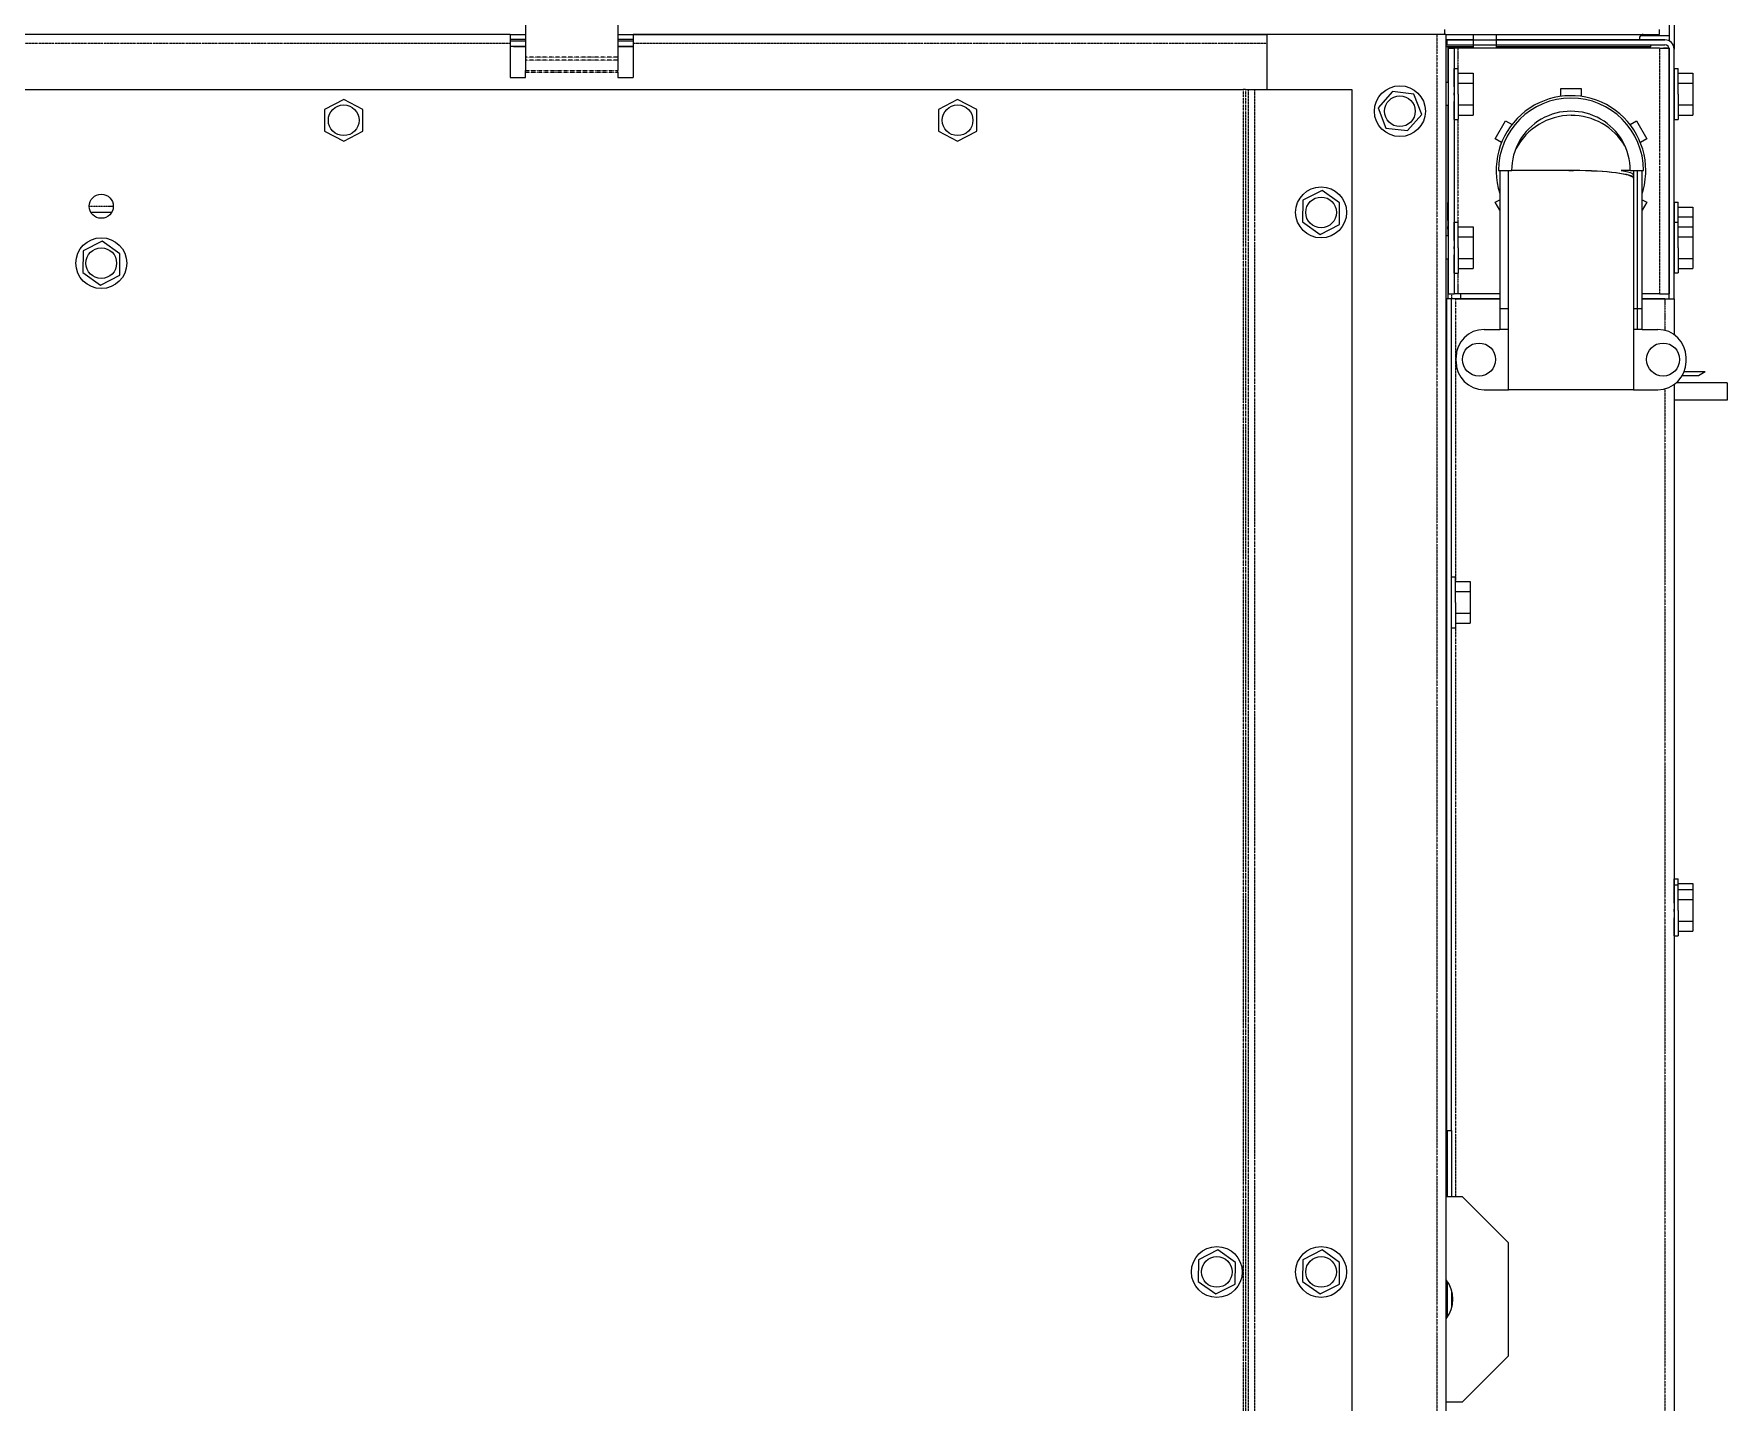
# Model space of a CAD drawing. Header units: millimetres. Extents: x 60499 to 556746, y 248297 to 497145.
# Drawn here: x 371096 to 382677, y 450271 to 459626 of the extents above; entities that cross this region are included whole.
import ezdxf

# ---------------------------------------------------------------- set-up
doc = ezdxf.new("R2010")
doc.units = ezdxf.units.MM
doc.linetypes.add('PHANTOM', pattern=[20, 10, -2, 2, -2, 2, -2])

msp = doc.modelspace()

# ---------------------------------------------------------------- linework, layer by layer
at = {"color": 7, "lineweight": 13, "ltscale": 0.018546}
for p, q in [((374459, 460090), (374459, 459467)), ((375089, 460090), (375089, 459467))]:
    msp.add_line(p, q, dxfattribs=at)
at = {"color": 7, "lineweight": 13, "ltscale": 0.012852}
msp.add_line((382281, 460009), (382281, 459577), dxfattribs=at)
at = {"color": 7, "lineweight": 13, "ltscale": 0.014499}
msp.add_line((382315, 460009), (382315, 459522), dxfattribs=at)
at = {"color": 7, "lineweight": 13, "ltscale": 0.03937}
for p, q in [((374354, 459622), (367635, 459623)), ((375089, 459622), (379529, 459622)), ((379529, 459622), (375194, 459622)), ((379529, 459623), (380691, 459623)), ((380754, 459623), (380754, 442441)), ((380754, 459622), (382215, 459622)), ((380761, 459584), (382252, 459584)), ((380761, 459551), (382252, 459551)), ((382252, 459585), (381098, 459585)), ((380770, 459529), (380770, 457849)), ((380810, 459529), (380810, 457849)), ((382215, 459529), (380836, 459529)), ((382215, 459529), (380836, 459529)), ((382155, 459538), (381415, 459538)), ((382281, 459529), (382281, 457849)), ((382281, 457814), (382281, 459522)), ((382315, 457814), (382315, 459522)), ((363948, 459245), (379366, 459245)), ((379446, 459245), (380110, 459245)), ((380110, 459245), (380110, 443077)), ((380766, 459135), (380766, 458244)), ((381122, 458691), (381122, 457746)), ((381182, 457746), (381182, 458691)), ((382037, 458691), (382037, 457746)), ((382063, 457605), (382063, 458691)), ((382097, 457746), (382097, 458691)), ((380758, 457814), (380758, 452128)), ((380791, 452128), (380791, 457814)), ((382315, 457228), (382315, 441488)), ((382037, 457193), (381182, 457193)), ((381180, 451362), (381180, 450586))]:
    msp.add_line(p, q, dxfattribs=at)
at = {"color": 7, "linetype": 'PHANTOM', "lineweight": 13, "ltscale": 0.03937}
for p, q in [((374354, 459560), (367635, 459560)), ((379529, 459560), (375194, 459560)), ((380691, 459623), (380691, 442441)), ((382215, 459529), (382215, 457849)), ((379366, 459245), (379366, 443077)), ((379384, 459245), (379384, 443077)), ((379404, 443077), (379404, 459245)), ((379446, 443077), (379446, 459245)), ((380836, 459040), (380836, 458338)), ((380821, 455882), (380821, 457814)), ((382252, 457199), (382252, 441393)), ((380821, 451677), (380821, 455596))]:
    msp.add_line(p, q, dxfattribs=at)
at = {"color": 7, "lineweight": 13, "ltscale": 0.003125}
for p, q in [((374354, 459622), (374459, 459622)), ((374354, 459589), (374459, 459589)), ((374459, 459576), (374354, 459576)), ((375089, 459622), (375194, 459622)), ((375089, 459589), (375194, 459589)), ((375194, 459576), (375089, 459576)), ((374354, 459542), (374459, 459542)), ((375089, 459542), (375194, 459542)), ((374354, 459328), (374459, 459328)), ((375089, 459328), (375194, 459328))]:
    msp.add_line(p, q, dxfattribs=at)
at = {"color": 7, "lineweight": 13, "ltscale": 0.001865}
for p, q in [((374354, 459622), (374354, 459560)), ((375194, 459622), (375194, 459560)), ((380691, 459623), (380754, 459623))]:
    msp.add_line(p, q, dxfattribs=at)
at = {"color": 7, "lineweight": 13, "ltscale": 0.006885}
for p, q in [((374354, 459560), (374354, 459328)), ((375194, 459560), (375194, 459328))]:
    msp.add_line(p, q, dxfattribs=at)
at = {"color": 7, "lineweight": 13, "ltscale": 0.01125}
msp.add_line((379529, 459623), (379529, 459245), dxfattribs=at)
at = {"color": 7, "lineweight": 13, "ltscale": 0.000980047}
msp.add_line((380746, 459623), (380746, 459656), dxfattribs=at)
at = {"color": 7, "lineweight": 13, "ltscale": 0.000202449}
msp.add_line((380761, 459572), (380754, 459572), dxfattribs=at)
at = {"color": 7, "lineweight": 13, "ltscale": 0.005312}
msp.add_line((380939, 459585), (380761, 459585), dxfattribs=at)
at = {"color": 7, "lineweight": 13, "ltscale": 2.31285e-05}
for p, q in [((380761, 459585), (380761, 459584)), ((382252, 459585), (382252, 459584))]:
    msp.add_line(p, q, dxfattribs=at)
at = {"color": 7, "lineweight": 13, "ltscale": 0.000990019}
for p, q in [((380761, 459584), (380761, 459551)), ((380791, 457814), (380758, 457814)), ((382281, 457814), (382315, 457814)), ((380758, 452128), (380791, 452128))]:
    msp.add_line(p, q, dxfattribs=at)
at = {"color": 7, "lineweight": 13, "ltscale": 0.002779}
for p, q in [((380939, 459622), (380939, 459529)), ((381098, 459622), (381098, 459529))]:
    msp.add_line(p, q, dxfattribs=at)
at = {"color": 7, "lineweight": 13, "ltscale": 0.005886}
msp.add_line((382281, 459613), (382084, 459613), dxfattribs=at)
msp.add_line((382281, 459613), (382084, 459613), dxfattribs=at)
at = {"color": 7, "lineweight": 13, "ltscale": 0.00038135}
msp.add_line((382155, 459538), (382155, 459551), dxfattribs=at)
at = {"color": 7, "lineweight": 13, "ltscale": 0.000999991}
msp.add_line((382215, 459622), (382215, 459656), dxfattribs=at)
at = {"color": 7, "lineweight": 13, "ltscale": 0.000120148}
msp.add_line((374376, 459538), (374376, 459542), dxfattribs=at)
at = {"color": 7, "lineweight": 13, "ltscale": 0.00245}
msp.add_line((374459, 459538), (374376, 459538), dxfattribs=at)
at = {"color": 7, "lineweight": 13, "ltscale": 0.000637865}
for p, q in [((374459, 459467), (374459, 459445)), ((375089, 459467), (375089, 459445))]:
    msp.add_line(p, q, dxfattribs=at)
at = {"color": 7, "linetype": 'PHANTOM', "lineweight": 13, "ltscale": 0.01875}
for p, q in [((375089, 459467), (374459, 459467)), ((375089, 459445), (374459, 459445)), ((374459, 459375), (375089, 459375)), ((374459, 459365), (375089, 459365))]:
    msp.add_line(p, q, dxfattribs=at)
at = {"color": 7, "lineweight": 13, "ltscale": 0.002087}
for p, q in [((374459, 459445), (374459, 459375)), ((375089, 459445), (375089, 459375))]:
    msp.add_line(p, q, dxfattribs=at)
at = {"color": 7, "lineweight": 13, "ltscale": 0.000850047}
msp.add_line((375117, 459538), (375089, 459538), dxfattribs=at)
at = {"color": 7, "lineweight": 13, "ltscale": 0.002276}
msp.add_line((375194, 459538), (375117, 459538), dxfattribs=at)
at = {"color": 7, "lineweight": 13, "ltscale": 0.005515}
msp.add_line((380939, 459538), (380754, 459538), dxfattribs=at)
at = {"color": 7, "lineweight": 13, "ltscale": 0.007293}
msp.add_line((380766, 459538), (380766, 459293), dxfattribs=at)
at = {"color": 7, "lineweight": 13, "ltscale": 0.0012}
for p, q in [((380770, 459529), (380810, 459529)), ((380770, 457849), (380810, 457849))]:
    msp.add_line(p, q, dxfattribs=at)
at = {"color": 7, "lineweight": 13, "ltscale": 2.16266e-06}
for p, q in [((380770, 459529), (380770, 459529)), ((380810, 459529), (380810, 459529)), ((382241, 459529), (382241, 459529)), ((380758, 457814), (380758, 457814)), ((380791, 457814), (380791, 457814))]:
    msp.add_line(p, q, dxfattribs=at)
at = {"color": 7, "linetype": 'PHANTOM', "lineweight": 13, "ltscale": 0.000278923}
msp.add_line((380792, 459538), (380792, 459529), dxfattribs=at)
at = {"color": 7, "linetype": 'PHANTOM', "lineweight": 13, "ltscale": 0.004201}
msp.add_line((380836, 459529), (380836, 459388), dxfattribs=at)
at = {"color": 7, "lineweight": 13, "ltscale": 0.000278984}
msp.add_line((380854, 459529), (380854, 459538), dxfattribs=at)
at = {"color": 7, "lineweight": 13, "ltscale": 0.00942}
msp.add_line((381415, 459538), (381098, 459538), dxfattribs=at)
at = {"color": 7, "lineweight": 13, "ltscale": 0.001173}
msp.add_line((382280, 459529), (382241, 459529), dxfattribs=at)
at = {"color": 7, "lineweight": 13, "ltscale": 0.000299289}
msp.add_line((374459, 459365), (374459, 459375), dxfattribs=at)
at = {"color": 7, "lineweight": 13, "ltscale": 0.001096}
for p, q in [((374459, 459328), (374459, 459365)), ((375089, 459365), (375089, 459328))]:
    msp.add_line(p, q, dxfattribs=at)
at = {"color": 7, "lineweight": 13, "ltscale": 0.000299228}
msp.add_line((375089, 459365), (375089, 459375), dxfattribs=at)
at = {"color": 7, "lineweight": 13, "ltscale": 6.24769e-05}
for p, q in [((380812, 459388), (380810, 459388)), ((380812, 459337), (380810, 459337)), ((382317, 459388), (382315, 459388)), ((382317, 459337), (382315, 459337)), ((380812, 459264), (380810, 459264)), ((380812, 459222), (380810, 459222)), ((380812, 459214), (380810, 459214)), ((380812, 459206), (380810, 459206)), ((382317, 459264), (382315, 459264)), ((382317, 459222), (382315, 459222)), ((382317, 459214), (382315, 459214)), ((382317, 459206), (382315, 459206)), ((380812, 459164), (380810, 459164)), ((380812, 459091), (380810, 459091)), ((382317, 459164), (382315, 459164)), ((382317, 459091), (382315, 459091)), ((380812, 459040), (380810, 459040)), ((382317, 459040), (382315, 459040)), ((380768, 458473), (380766, 458473)), ((380768, 458423), (380766, 458423)), ((382317, 458474), (382315, 458474)), ((382317, 458423), (382315, 458423)), ((380768, 458350), (380766, 458350)), ((380768, 458308), (380766, 458308)), ((380768, 458300), (380766, 458300)), ((380768, 458291), (380766, 458291)), ((380812, 458338), (380810, 458338)), ((380812, 458287), (380810, 458287)), ((382317, 458350), (382315, 458350)), ((382317, 458338), (382315, 458338)), ((382317, 458287), (382315, 458287)), ((380768, 458250), (380766, 458250)), ((380812, 458214), (380810, 458214)), ((380812, 458173), (380810, 458173)), ((380812, 458164), (380810, 458164)), ((380812, 458156), (380810, 458156)), ((382317, 458214), (382315, 458214)), ((382317, 458173), (382315, 458173)), ((382317, 458164), (382315, 458164)), ((382317, 458156), (382315, 458156)), ((380812, 458114), (380810, 458114)), ((380812, 458041), (380810, 458041)), ((382317, 458114), (382315, 458114)), ((382317, 458041), (382315, 458041)), ((380812, 457990), (380810, 457990)), ((382317, 457991), (382315, 457991)), ((380793, 455913), (380791, 455913)), ((380793, 455862), (380791, 455862)), ((380793, 455789), (380791, 455789)), ((380793, 455747), (380791, 455747)), ((380793, 455739), (380791, 455739)), ((380793, 455731), (380791, 455731)), ((380793, 455689), (380791, 455689)), ((380793, 455616), (380791, 455616)), ((380793, 455565), (380791, 455565)), ((382317, 453848), (382315, 453848)), ((382317, 453807), (382315, 453807)), ((382317, 453756), (382315, 453756)), ((382317, 453683), (382315, 453683)), ((382317, 453642), (382315, 453642)), ((382317, 453633), (382315, 453633)), ((382317, 453625), (382315, 453625)), ((382317, 453583), (382315, 453583)), ((382317, 453510), (382315, 453510)), ((382317, 453459), (382315, 453459))]:
    msp.add_line(p, q, dxfattribs=at)
at = {"color": 7, "lineweight": 13, "ltscale": 0.001518}
for p, q in [((380810, 459337), (380810, 459388)), ((380812, 459337), (380812, 459388)), ((382315, 459337), (382315, 459388)), ((382317, 459337), (382317, 459388)), ((380810, 458287), (380810, 458338)), ((380812, 458287), (380812, 458338)), ((382315, 458287), (382315, 458338)), ((382317, 458287), (382317, 458338)), ((382315, 453756), (382315, 453807)), ((382317, 453756), (382317, 453807)), ((382343, 453797), (382343, 453848))]:
    msp.add_line(p, q, dxfattribs=at)
at = {"color": 7, "lineweight": 13, "ltscale": 0.002172}
for p, q in [((380810, 459264), (380810, 459337)), ((382315, 459264), (382315, 459337)), ((380810, 458214), (380810, 458287)), ((382315, 458214), (382315, 458287)), ((382315, 453683), (382315, 453756))]:
    msp.add_line(p, q, dxfattribs=at)
at = {"color": 7, "lineweight": 13, "ltscale": 0.000775074}
for p, q in [((380812, 459388), (380838, 459388)), ((380812, 459040), (380838, 459040)), ((380812, 458338), (380838, 458338)), ((380812, 457990), (380838, 457990)), ((380793, 455913), (380819, 455913)), ((380793, 455565), (380819, 455565))]:
    msp.add_line(p, q, dxfattribs=at)
at = {"color": 7, "lineweight": 13, "ltscale": 0.00366}
for p, q in [((380812, 459214), (380812, 459337)), ((382317, 459214), (382317, 459337)), ((380812, 458164), (380812, 458287)), ((382317, 458164), (382317, 458287)), ((382317, 453633), (382317, 453756))]:
    msp.add_line(p, q, dxfattribs=at)
at = {"color": 7, "lineweight": 13, "ltscale": 0.005178}
for p, q in [((380838, 459214), (380838, 459388)), ((382343, 459214), (382343, 459388)), ((380838, 458164), (380838, 458338)), ((382343, 458164), (382343, 458338)), ((382343, 453633), (382343, 453807))]:
    msp.add_line(p, q, dxfattribs=at)
at = {"color": 7, "lineweight": 13, "ltscale": 0.003}
for p, q in [((380838, 459357), (380939, 459357)), ((382343, 459357), (382443, 459357)), ((380838, 459288), (380939, 459288)), ((382343, 459288), (382443, 459288)), ((380838, 459140), (380939, 459140)), ((382343, 459140), (382443, 459140)), ((380838, 459071), (380939, 459071)), ((382343, 459071), (382443, 459071)), ((382343, 458442), (382443, 458442)), ((380838, 458307), (380939, 458307)), ((382343, 458374), (382443, 458374)), ((382343, 458307), (382443, 458307)), ((380838, 458238), (380939, 458238)), ((382343, 458238), (382443, 458238)), ((380838, 458090), (380939, 458090)), ((382343, 458090), (382443, 458090)), ((380838, 458022), (380939, 458022)), ((382343, 458022), (382443, 458022)), ((380819, 455882), (380920, 455882)), ((380819, 455813), (380920, 455813)), ((380819, 455665), (380920, 455665)), ((380819, 455596), (380920, 455596)), ((382343, 453817), (382443, 453817)), ((382343, 453776), (382443, 453776)), ((382343, 453707), (382443, 453707)), ((382343, 453559), (382443, 453559)), ((382343, 453490), (382443, 453490))]:
    msp.add_line(p, q, dxfattribs=at)
at = {"color": 7, "lineweight": 13, "ltscale": 0.00205}
for p, q in [((380939, 459357), (380939, 459288)), ((382443, 459357), (382443, 459288)), ((380939, 458307), (380939, 458238)), ((382443, 458307), (382443, 458238)), ((382443, 453776), (382443, 453707))]:
    msp.add_line(p, q, dxfattribs=at)
at = {"color": 7, "lineweight": 13, "ltscale": 0.000774954}
for p, q in [((382317, 459388), (382343, 459388)), ((382317, 459040), (382343, 459040)), ((382317, 458474), (382343, 458474)), ((382317, 458338), (382343, 458338)), ((382317, 457991), (382343, 457991)), ((382317, 453848), (382343, 453848)), ((382317, 453807), (382343, 453807)), ((382317, 453459), (382343, 453459))]:
    msp.add_line(p, q, dxfattribs=at)
at = {"color": 7, "lineweight": 13, "ltscale": 0.000547995}
msp.add_line((379384, 459245), (379366, 459245), dxfattribs=at)
at = {"color": 7, "lineweight": 13, "ltscale": 0.000591128}
msp.add_line((379384, 459245), (379404, 459245), dxfattribs=at)
at = {"color": 7, "lineweight": 13, "ltscale": 0.001248}
msp.add_line((379404, 459245), (379446, 459245), dxfattribs=at)
at = {"color": 7, "lineweight": 13, "ltscale": 0.004405}
for p, q in [((380388, 459231), (380290, 459119)), ((380535, 459213), (380388, 459231)), ((380588, 459075), (380535, 459213)), ((380939, 459288), (380939, 459140)), ((382443, 459288), (382443, 459140)), ((373215, 459178), (373084, 459109)), ((373084, 459109), (373084, 458961)), ((373346, 459109), (373215, 459178)), ((373346, 458961), (373346, 459109)), ((377414, 459178), (377283, 459109)), ((377283, 459109), (377283, 458961)), ((377545, 459109), (377414, 459178)), ((377545, 458961), (377545, 459109)), ((380290, 459119), (380343, 458981)), ((380343, 458981), (380490, 458964)), ((380490, 458964), (380588, 459075)), ((373084, 458961), (373215, 458892)), ((373215, 458892), (373346, 458961)), ((377283, 458961), (377414, 458892)), ((377414, 458892), (377545, 458961)), ((379907, 458556), (379775, 458489)), ((380027, 458470), (379907, 458556)), ((379775, 458489), (379773, 458341)), ((380025, 458322), (380027, 458470)), ((379773, 458341), (379893, 458255)), ((379893, 458255), (380025, 458322)), ((371564, 458209), (371432, 458142)), ((371685, 458123), (371564, 458209)), ((380939, 458238), (380939, 458090)), ((382443, 458238), (382443, 458090)), ((371432, 458142), (371430, 457994)), ((371683, 457975), (371685, 458123)), ((371430, 457994), (371551, 457908)), ((371551, 457908), (371683, 457975)), ((380920, 455813), (380920, 455665)), ((382443, 453707), (382443, 453559)), ((379062, 451244), (379060, 451096)), ((379194, 451311), (379062, 451244)), ((379314, 451226), (379194, 451311)), ((379312, 451078), (379314, 451226)), ((379775, 451244), (379773, 451096)), ((379907, 451311), (379775, 451244)), ((380027, 451226), (379907, 451311)), ((380025, 451078), (380027, 451226)), ((379060, 451096), (379180, 451011)), ((379773, 451096), (379893, 451011)), ((379180, 451011), (379312, 451078)), ((379893, 451011), (380025, 451078))]:
    msp.add_line(p, q, dxfattribs=at)
at = {"color": 7, "lineweight": 13, "ltscale": 0.000462449}
for p, q in [((380770, 459293), (380754, 459293)), ((380770, 459135), (380754, 459135)), ((380770, 458244), (380754, 458244)), ((380770, 458085), (380754, 458085))]:
    msp.add_line(p, q, dxfattribs=at)
at = {"color": 7, "lineweight": 13, "ltscale": 0.000248646}
for p, q in [((380810, 459214), (380810, 459222)), ((382315, 459214), (382315, 459222)), ((380810, 458164), (380810, 458173)), ((382315, 458164), (382315, 458173)), ((382315, 453633), (382315, 453642))]:
    msp.add_line(p, q, dxfattribs=at)
at = {"color": 7, "lineweight": 13, "ltscale": 0.000245703}
for p, q in [((380810, 459206), (380810, 459214)), ((380810, 458156), (380810, 458164))]:
    msp.add_line(p, q, dxfattribs=at)
at = {"color": 7, "lineweight": 13, "ltscale": 0.003659}
for p, q in [((380812, 459091), (380812, 459214)), ((382317, 459091), (382317, 459214)), ((380768, 458300), (380768, 458423)), ((380812, 458041), (380812, 458164)), ((382317, 458041), (382317, 458164)), ((380793, 455739), (380793, 455862)), ((380793, 455616), (380793, 455739)), ((382317, 453510), (382317, 453633))]:
    msp.add_line(p, q, dxfattribs=at)
at = {"color": 7, "lineweight": 13, "ltscale": 0.005172}
for p, q in [((380838, 459214), (380838, 459040)), ((382343, 459214), (382343, 459040)), ((380838, 458164), (380838, 457990)), ((382343, 458164), (382343, 457991)), ((382343, 453633), (382343, 453459))]:
    msp.add_line(p, q, dxfattribs=at)
at = {"color": 7, "lineweight": 13, "ltscale": 0.0015}
for p, q in [((381538, 459249), (381538, 459198)), ((381681, 459198), (381681, 459249)), ((381162, 459032), (381206, 459006)), ((382013, 459006), (382057, 459032)), ((381134, 458883), (381091, 458908)), ((382128, 458908), (382084, 458883))]:
    msp.add_line(p, q, dxfattribs=at)
at = {"color": 7, "lineweight": 13, "ltscale": 0.00425}
for p, q in [((381681, 459249), (381538, 459249)), ((381091, 458908), (381162, 459032)), ((382057, 459032), (382128, 458908))]:
    msp.add_line(p, q, dxfattribs=at)
at = {"color": 7, "lineweight": 13, "ltscale": 0.000245763}
for p, q in [((382315, 459206), (382315, 459214)), ((382315, 458156), (382315, 458164)), ((382315, 453625), (382315, 453633))]:
    msp.add_line(p, q, dxfattribs=at)
at = {"color": 7, "lineweight": 13, "ltscale": 0.002174}
for p, q in [((380810, 459091), (380810, 459164)), ((382315, 459091), (382315, 459164)), ((380810, 458041), (380810, 458114)), ((382315, 458041), (382315, 458114)), ((382315, 453510), (382315, 453583))]:
    msp.add_line(p, q, dxfattribs=at)
at = {"color": 7, "lineweight": 13, "ltscale": 0.001514}
for p, q in [((380810, 459040), (380810, 459091)), ((380812, 459040), (380812, 459091)), ((382315, 459040), (382315, 459091)), ((382317, 459040), (382317, 459091)), ((380810, 457990), (380810, 458041)), ((380812, 457990), (380812, 458041)), ((382315, 457991), (382315, 458041)), ((382317, 457991), (382317, 458041)), ((382315, 453459), (382315, 453510)), ((382317, 453459), (382317, 453510))]:
    msp.add_line(p, q, dxfattribs=at)
at = {"color": 7, "lineweight": 13, "ltscale": 0.002046}
for p, q in [((380939, 459140), (380939, 459071)), ((382443, 459140), (382443, 459071)), ((380939, 458090), (380939, 458022)), ((382443, 458090), (382443, 458022)), ((382443, 453559), (382443, 453490))]:
    msp.add_line(p, q, dxfattribs=at)
at = {"color": 7, "lineweight": 13, "ltscale": 0.000229723}
for p, q in [((381114, 458691), (381122, 458691)), ((382097, 458691), (382105, 458691))]:
    msp.add_line(p, q, dxfattribs=at)
at = {"color": 7, "lineweight": 13, "ltscale": 0.001794}
for p, q in [((381122, 458691), (381182, 458691)), ((382037, 458691), (382097, 458691)), ((381182, 457746), (381122, 457746)), ((382097, 457746), (382037, 457746)), ((381182, 457605), (381122, 457605)), ((382097, 457605), (382037, 457605))]:
    msp.add_line(p, q, dxfattribs=at)
at = {"color": 7, "lineweight": 13, "ltscale": 0.000651562}
for p, q in [((381182, 458691), (381204, 458691)), ((382015, 458691), (382037, 458691))]:
    msp.add_line(p, q, dxfattribs=at)
at = {"color": 7, "lineweight": 13, "ltscale": 0.011646}
msp.add_line((381595, 458691), (381204, 458691), dxfattribs=at)
at = {"color": 7, "lineweight": 13, "ltscale": 0.000955657}
msp.add_line((381627, 458691), (381595, 458691), dxfattribs=at)
at = {"color": 7, "lineweight": 13, "ltscale": 0.000430852}
msp.add_line((381595, 458691), (381609, 458691), dxfattribs=at)
at = {"color": 7, "lineweight": 13, "ltscale": 0.000524927}
msp.add_line((381609, 458691), (381627, 458691), dxfattribs=at)
at = {"color": 7, "lineweight": 13, "ltscale": 0.001851}
msp.add_line((382015, 458691), (381953, 458691), dxfattribs=at)
at = {"color": 7, "lineweight": 13, "ltscale": 0.000169955}
msp.add_line((382037, 458644), (382037, 458639), dxfattribs=at)
at = {"color": 7, "linetype": 'PHANTOM', "lineweight": 13, "ltscale": 0.0049}
msp.add_line((371475, 458447), (371640, 458447), dxfattribs=at)
at = {"color": 7, "lineweight": 13, "ltscale": 0.004287}
msp.add_line((371485, 458407), (371629, 458407), dxfattribs=at)
at = {"color": 7, "lineweight": 13, "ltscale": 0.001516}
for p, q in [((380766, 458423), (380766, 458473)), ((380768, 458423), (380768, 458473)), ((382315, 458423), (382315, 458474)), ((382317, 458423), (382317, 458474)), ((380791, 455862), (380791, 455913)), ((380793, 455862), (380793, 455913)), ((380791, 455565), (380791, 455616)), ((380793, 455565), (380793, 455616))]:
    msp.add_line(p, q, dxfattribs=at)
at = {"color": 7, "lineweight": 13, "ltscale": 0.002173}
for p, q in [((380766, 458350), (380766, 458423)), ((382315, 458350), (382315, 458423)), ((380791, 455789), (380791, 455862)), ((380791, 455616), (380791, 455689))]:
    msp.add_line(p, q, dxfattribs=at)
at = {"color": 7, "lineweight": 13, "ltscale": 3.71257e-05}
msp.add_line((380768, 458473), (380770, 458473), dxfattribs=at)
at = {"color": 7, "lineweight": 13, "ltscale": 0.001059}
for p, q in [((381091, 458474), (381122, 458492)), ((382097, 458492), (382128, 458474))]:
    msp.add_line(p, q, dxfattribs=at)
at = {"color": 7, "lineweight": 13, "ltscale": 0.001834}
for p, q in [((381122, 458420), (381091, 458474)), ((382128, 458474), (382097, 458420))]:
    msp.add_line(p, q, dxfattribs=at)
at = {"color": 7, "lineweight": 13, "ltscale": 0.002512}
msp.add_line((382317, 458338), (382317, 458423), dxfattribs=at)
at = {"color": 7, "lineweight": 13, "ltscale": 0.004165}
msp.add_line((382343, 458334), (382343, 458474), dxfattribs=at)
at = {"color": 7, "lineweight": 13, "ltscale": 0.002048}
for p, q in [((382443, 458442), (382443, 458374)), ((380920, 455882), (380920, 455813)), ((380920, 455665), (380920, 455596))]:
    msp.add_line(p, q, dxfattribs=at)
at = {"color": 7, "lineweight": 13, "ltscale": 0.000247204}
for p, q in [((380766, 458300), (380766, 458308)), ((380766, 458291), (380766, 458300)), ((380791, 455739), (380791, 455747)), ((380791, 455731), (380791, 455739))]:
    msp.add_line(p, q, dxfattribs=at)
at = {"color": 7, "lineweight": 13, "ltscale": 0.001666}
msp.add_line((380768, 458244), (380768, 458300), dxfattribs=at)
at = {"color": 7, "lineweight": 13, "ltscale": 0.001981}
msp.add_line((382443, 458374), (382443, 458307), dxfattribs=at)
at = {"color": 7, "lineweight": 13, "ltscale": 0.000179441}
msp.add_line((380766, 458244), (380766, 458250), dxfattribs=at)
at = {"color": 7, "lineweight": 13, "ltscale": 0.008076}
msp.add_line((380766, 458085), (380766, 457814), dxfattribs=at)
at = {"color": 7, "linetype": 'PHANTOM', "lineweight": 13, "ltscale": 0.004199}
msp.add_line((380836, 457990), (380836, 457849), dxfattribs=at)
at = {"color": 7, "linetype": 'PHANTOM', "lineweight": 13, "ltscale": 0.001062}
msp.add_line((380792, 457849), (380792, 457814), dxfattribs=at)
at = {"color": 7, "lineweight": 13, "ltscale": 0.008962}
for p, q in [((380821, 457814), (381122, 457814)), ((381122, 457814), (380821, 457814))]:
    msp.add_line(p, q, dxfattribs=at)
at = {"color": 7, "lineweight": 13, "ltscale": 0.008502}
msp.add_line((381122, 457849), (380836, 457849), dxfattribs=at)
at = {"color": 7, "lineweight": 13, "ltscale": 0.001065}
msp.add_line((380854, 457849), (380854, 457814), dxfattribs=at)
at = {"color": 7, "lineweight": 13, "ltscale": 0.003502}
msp.add_line((382215, 457849), (382097, 457849), dxfattribs=at)
at = {"color": 7, "lineweight": 13, "ltscale": 0.004602}
for p, q in [((382097, 457814), (382252, 457814)), ((382252, 457814), (382097, 457814))]:
    msp.add_line(p, q, dxfattribs=at)
at = {"color": 7, "linetype": 'PHANTOM', "lineweight": 13, "ltscale": 0.006398}
msp.add_line((382252, 457814), (382252, 457599), dxfattribs=at)
at = {"color": 7, "lineweight": 13, "ltscale": 0.007265}
msp.add_line((382315, 457814), (382315, 457570), dxfattribs=at)
at = {"color": 7, "lineweight": 13, "ltscale": 0.004197}
for p, q in [((381122, 457746), (381122, 457605)), ((381182, 457605), (381182, 457746)), ((382037, 457746), (382037, 457605)), ((382097, 457605), (382097, 457746))]:
    msp.add_line(p, q, dxfattribs=at)
at = {"color": 7, "lineweight": 13, "ltscale": 0.00315}
for p, q in [((381016, 457605), (381122, 457605)), ((382097, 457605), (382203, 457605))]:
    msp.add_line(p, q, dxfattribs=at)
at = {"color": 7, "lineweight": 13, "ltscale": 0.001023}
for p, q in [((381156, 457605), (381122, 457605)), ((382097, 457605), (382063, 457605))]:
    msp.add_line(p, q, dxfattribs=at)
at = {"color": 7, "lineweight": 13, "ltscale": 0.012275}
for p, q in [((381182, 457193), (381182, 457605)), ((382037, 457605), (382037, 457193))]:
    msp.add_line(p, q, dxfattribs=at)
at = {"color": 7, "lineweight": 13, "ltscale": 0.000775014}
for p, q in [((380823, 457386), (380823, 457412)), ((382396, 457386), (382396, 457412))]:
    msp.add_line(p, q, dxfattribs=at)
at = {"color": 7, "lineweight": 13, "ltscale": 0.010332}
msp.add_line((382677, 457240), (382330, 457240), dxfattribs=at)
at = {"color": 7, "lineweight": 13, "ltscale": 0.003314}
msp.add_line((382481, 457288), (382369, 457288), dxfattribs=at)
at = {"color": 7, "lineweight": 13, "ltscale": 0.004281}
msp.add_line((382527, 457316), (382383, 457316), dxfattribs=at)
at = {"color": 7, "lineweight": 13, "ltscale": 0.001604}
msp.add_line((382527, 457316), (382481, 457288), dxfattribs=at)
at = {"color": 7, "lineweight": 13, "ltscale": 0.003542}
msp.add_line((382677, 457240), (382677, 457121), dxfattribs=at)
at = {"color": 7, "lineweight": 13, "ltscale": 0.000112458}
for p, q in [((380754, 457201), (380758, 457201)), ((380754, 457070), (380758, 457070)), ((380758, 457004), (380754, 457004)), ((380758, 456845), (380754, 456845)), ((380758, 455818), (380754, 455818)), ((380758, 455660), (380754, 455660)), ((380754, 455590), (380758, 455590))]:
    msp.add_line(p, q, dxfattribs=at)
at = {"color": 7, "lineweight": 13, "ltscale": 0.004945}
for p, q in [((381016, 457193), (381182, 457193)), ((382037, 457193), (382203, 457193))]:
    msp.add_line(p, q, dxfattribs=at)
at = {"color": 7, "lineweight": 13, "ltscale": 0.010793}
msp.add_line((382677, 457121), (382315, 457121), dxfattribs=at)
at = {"color": 7, "lineweight": 13, "ltscale": 0.000112218}
msp.add_line((380754, 455855), (380758, 455855), dxfattribs=at)
msp.add_line((380754, 455855), (380758, 455855), dxfattribs=at)
at = {"color": 7, "lineweight": 13, "ltscale": 0.005175}
for q in [(380819, 455913), (380819, 455565)]:
    msp.add_line((380819, 455739), q, dxfattribs=at)
at = {"color": 7, "lineweight": 13, "ltscale": 0.017783}
msp.add_line((380754, 454947), (380754, 454350), dxfattribs=at)
at = {"color": 7, "lineweight": 13, "ltscale": 0.000112338}
msp.add_line((380758, 454947), (380754, 454947), dxfattribs=at)
at = {"color": 7, "lineweight": 13, "ltscale": 7.2427e-05}
msp.add_line((380754, 454300), (380756, 454301), dxfattribs=at)
at = {"color": 7, "lineweight": 13, "ltscale": 0.000129966}
msp.add_line((380758, 454292), (380754, 454290), dxfattribs=at)
at = {"color": 7, "lineweight": 13, "ltscale": 0.001207}
for p, q in [((382315, 453807), (382315, 453848)), ((382317, 453807), (382317, 453848)), ((382443, 453817), (382443, 453776))]:
    msp.add_line(p, q, dxfattribs=at)
at = {"color": 7, "lineweight": 13, "ltscale": 0.013423}
for p, q in [((380765, 451677), (380765, 452128)), ((380795, 451677), (380795, 452128))]:
    msp.add_line(p, q, dxfattribs=at)
at = {"color": 7, "lineweight": 13, "ltscale": 0.003295}
for p, q in [((380754, 451677), (380865, 451677)), ((380865, 450271), (380754, 450271))]:
    msp.add_line(p, q, dxfattribs=at)
at = {"color": 7, "lineweight": 13, "ltscale": 0.013258}
for p, q in [((380865, 451677), (381180, 451362)), ((381180, 450586), (380865, 450271))]:
    msp.add_line(p, q, dxfattribs=at)
at = {"color": 7, "lineweight": 13, "ltscale": 0.007052}
msp.add_line((380765, 450855), (380765, 451092), dxfattribs=at)
at = {"color": 7, "lineweight": 13, "ltscale": 0.003253}
msp.add_line((380795, 450919), (380795, 451028), dxfattribs=at)
at = {"color": 7, "lineweight": 13, "ltscale": 0.03937}
for points in [[(381953, 458691), (381978, 458688), (381999, 458683)], [(381999, 458683), (382015, 458678), (382026, 458673), (382032, 458667), (382036, 458659)]]:
    msp.add_lwpolyline(points, dxfattribs=at)
for centre, radius in [((380439, 459097), 174), ((380439, 459097), 105), ((373215, 459035), 105), ((377414, 459035), 105), ((371557, 458447), 82.3), ((379900, 458405), 174), ((379900, 458405), 105), ((371557, 458058), 174), ((371557, 458058), 105), ((380980, 457399), 113), ((382239, 457399), 113), ((379187, 451161), 174), ((379900, 451161), 174), ((379187, 451161), 105), ((379900, 451161), 105)]:
    msp.add_circle(centre, radius, dxfattribs=at)
for centre, radius, start, end in [((375806, 459597), 25.2, 91.1779, 93.1936), ((382103, 459597), 25.2, 91.0553, 208.2882), ((381609, 458691), 512, 0, 197.7662), ((381609, 458691), 496, 360, 179.9923), ((381609, 458691), 406, 360, 180.0023), ((381613, 458638), 431, 90.4361, 152.0416), ((381613, 458644), 424, 30.5059, 90.4353), ((381987, 458648), 50.1, 358.4329, 12.228), ((381609, 458691), 512, 342.2334, 0), ((381016, 457412), 193, 90, 180), ((382203, 457412), 193, 0, 90), ((381016, 457386), 193, 180, 270), ((382203, 457386), 193, 270, 0), ((380728, 454350), 26, 358.7471, 0), ((380728, 454350), 56.3, 300, 301.9878), ((380592, 450974), 210, 320.6037, 39.3963)]:
    msp.add_arc(centre, radius, start, end, dxfattribs=at)
for centre, major_axis, ratio, start_param, end_param in [((382252, 459522), (-62.7, 0), 1, 3.141593, 4.712389), ((382252, 459522), (-29.4, 0), 1, 3.141593, 4.712389), ((380836, 459529), (-66.3, 0), 0.000156, 4.712389, 6.283185), ((380836, 459529), (-26, 0), 0.000156, 4.712389, 6.283185), ((382215, 459529), (-66.3, 0), 0.000156, 1.570796, 3.141593), ((382215, 459529), (-26, 0), 0.000156, 1.570796, 3.141593), ((381609, 458638), (428, 0), 0.123897, 0.0151, 1.529561), ((381613, 458639), (424, 0), 0.122957, 6.283178, 7.820024), ((380821, 457814), (62.7, 0), 0.000156, 1.570796, 3.141593), ((380821, 457814), (29.4, 0), 0.000156, 1.570796, 3.141593), ((380836, 457849), (-26, 0), 0.000156, 4.712389, 6.283185), ((382215, 457849), (-66.3, 0), 0.000156, 1.570796, 3.141593), ((382252, 457814), (-29.4, 0), 0.000156, 1.570796, 3.141593), ((382252, 457814), (-62.7, 0), 0.000156, 1.570796, 3.141593), ((380821, 452128), (29.4, 0), 0.000156, 2.653243, 3.141593)]:
    msp.add_ellipse(centre, major_axis=major_axis, ratio=ratio, start_param=start_param, end_param=end_param, dxfattribs=at)

doc.saveas('drawing.dxf')
